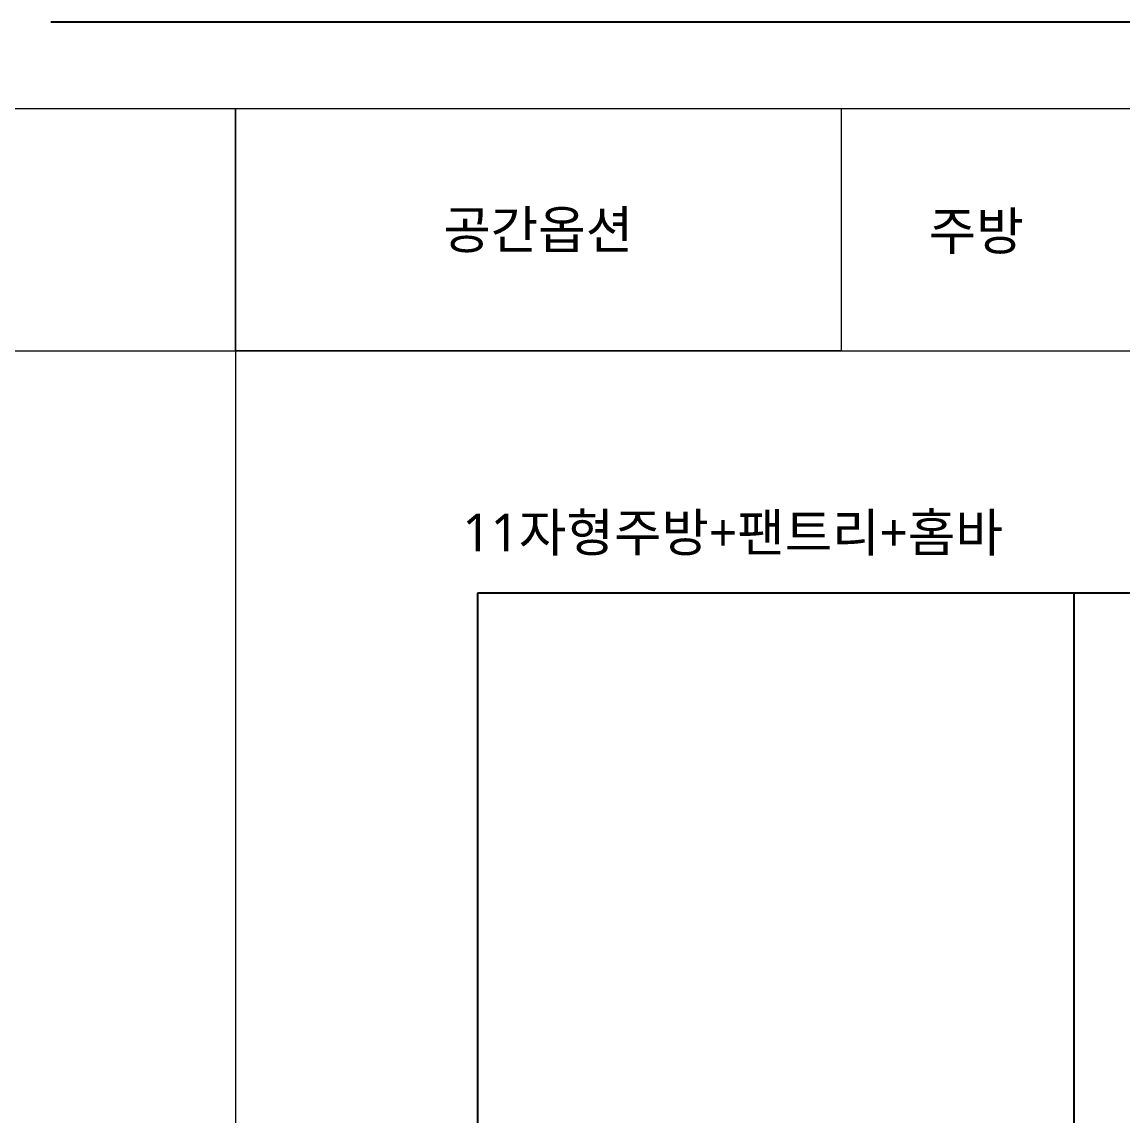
# Model space of a CAD drawing. Header units: millimetres. Extents: x -33000 to 294000, y 0 to 42408.
# Drawn here: x 5511 to 9146, y 6293 to 9905 of the extents above; entities that cross this region are included whole.
import ezdxf
from ezdxf.enums import TextEntityAlignment as Align

# ---------------------------------------------------------------- set-up
doc = ezdxf.new("R2010")
doc.units = ezdxf.units.MM
doc.header["$LTSCALE"] = 50
doc.layers.add('arch', color=8, linetype='Continuous')
doc.layers.add('실명', color=9, linetype='Continuous')
doc.styles.add('FORTELINE', font='malgun.ttf')
doc.styles.add('맑은고딕', font='malgun.ttf')

msp = doc.modelspace()

# ---------------------------------------------------------------- linework, layer by layer
at = {"layer": 'arch'}
for p, q in [((25734.6, 9905.1), (5606.3, 9905.1)), ((8985, 5229.2), (8985, 8019.2))]:
    msp.add_line(p, q, dxfattribs=at)
at = {"layer": 'arch', "linetype": 'ByBlock', "lineweight": 5}
for p, q in [((1235, 9619.2), (17159.9, 9619.2)), ((6215, 9619.2), (6215, 909.2)), ((1235, 8819.2), (17159.9, 8819.2))]:
    msp.add_line(p, q, dxfattribs=at)
at = {"layer": 'arch', "ltscale": 25}
for p, q in [((16595, 8019.2), (7015, 8019.2)), ((7015, 8019.2), (7015, 1509.2))]:
    msp.add_line(p, q, dxfattribs=at)
at = {"layer": 'arch', "linetype": 'ByBlock', "lineweight": 5}
msp.add_lwpolyline([(6215, 9619.2), (8215, 9619.2), (8215, 8819.2), (6215, 8819.2)], close=True, dxfattribs=at)

# ---------------------------------------------------------------- texts
at = {"layer": '실명', "style": 'FORTELINE'}
msp.add_text('공간옵션', height=125, dxfattribs=at).set_placement((7215, 9219.2), align=Align.MIDDLE_CENTER)
msp.add_text('주방', height=125, dxfattribs=at).set_placement((8504, 9152.6))
at = {"layer": '실명', "ltscale": 25, "style": '맑은고딕'}
msp.add_text('11자형주방+팬트리+홈바', height=125, dxfattribs=at).set_placement((6965, 8219.2), align=Align.MIDDLE_LEFT)

doc.saveas('drawing.dxf')
